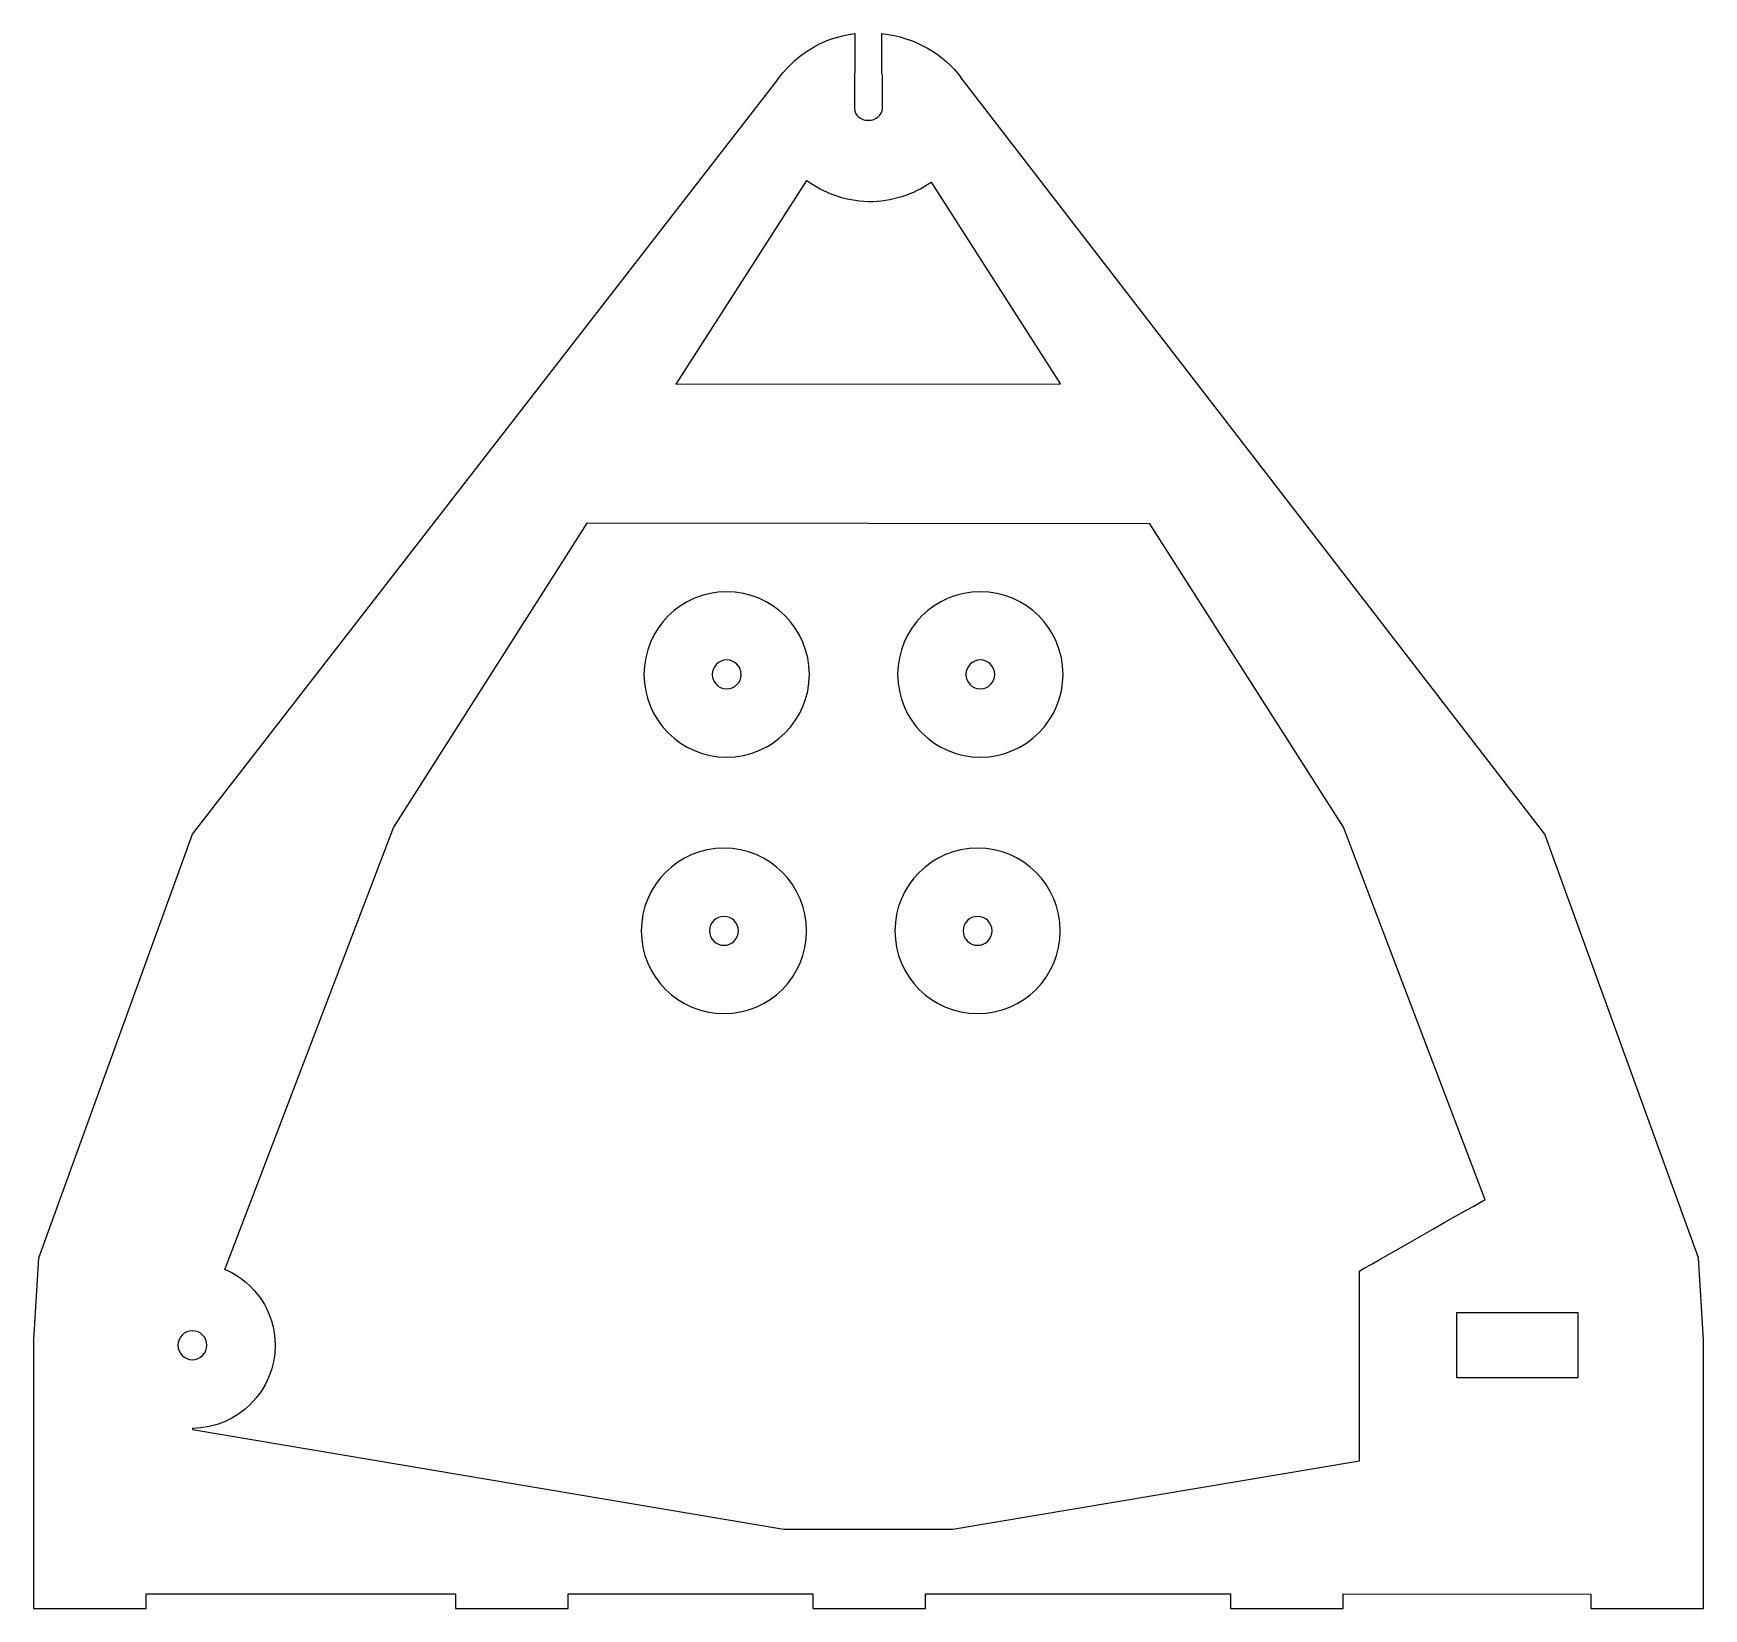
# Model space of a CAD drawing. Extents: x 0 to 296, y 0 to 280.
import ezdxf

# ---------------------------------------------------------------- set-up
doc = ezdxf.new("R2010")
doc.units = 0
doc.layers.add('SupportFront_V2', color=7, linetype='CONTINUOUS')

msp = doc.modelspace()

# ---------------------------------------------------------------- linework, layer by layer
at = {"layer": 'SupportFront_V2', "color": 7}
for p, q in [((145.801435, 279.487005), (145.801435, 272.534416)), ((150.601657, 272.534416), (150.601657, 279.511324)), ((28.248922, 137.419172), (131.790745, 270.861298)), ((131.790745, 270.861298), (131.790745, 270.861298)), ((145.720819, 272.017652), (145.720819, 266.17098)), ((150.681757, 266.17098), (150.681757, 272.017652)), ((164.678835, 271.61217), (164.679355, 271.61217)), ((268.248745, 137.444352), (164.679355, 271.612131)), ((137.189735, 253.421966), (114.008094, 217.291107)), ((137.275715, 253.359466), (137.189735, 253.421966)), ((159.428015, 253.144623), (159.342115, 253.084076)), ((182.226845, 217.462982), (159.428015, 253.144623)), ((148.197545, 249.416107), (148.199545, 249.416107)), ((114.008094, 217.291107), (182.324505, 217.310638)), ((182.324505, 217.310638), (182.226845, 217.462982)), ((98.246376, 192.60556), (63.887001, 138.634862)), ((198.134955, 192.498338), (98.246376, 192.60556)), ((232.549015, 138.642872), (198.134955, 192.498338)), ((123.050839, 180.441285), (123.050839, 180.441285)), ((168.071905, 180.441285), (168.071905, 180.441285)), ((123.050839, 168.32916), (123.050839, 168.32916)), ((168.071905, 168.32916), (168.071905, 168.32916)), ((0.939996, 62.243712), (28.248922, 137.419172)), ((63.887001, 138.634862), (34.047157, 60.431732)), ((232.555015, 138.634872), (232.549015, 138.642872)), ((257.654015, 72.528742), (232.555015, 138.634872)), ((295.562845, 62.254062), (268.248745, 137.444352)), ((122.566742, 134.936122), (122.566742, 134.936122)), ((167.587805, 134.936122), (167.587805, 134.936122)), ((122.566742, 122.823992), (122.566742, 122.823992)), ((167.587805, 122.823992), (167.587805, 122.823992)), ((257.653045, 72.528892), (257.654015, 72.528742)), ((0.879018, 62.253922), (0.000002, 47.676222)), ((296.441845, 47.676362), (295.562845, 62.254062)), ((34.045207, 60.431732), (33.945598, 60.259862)), ((33.945598, 60.259862), (34.14091, 60.117282)), ((34.047157, 60.431732), (34.045207, 60.431732)), ((34.14091, 60.117282), (34.14872, 60.136782)), ((235.385385, 26.244302), (235.385385, 59.901362)), ((252.632315, 52.552872), (274.121095, 52.552872)), ((252.632315, 40.973422), (252.632315, 52.552872)), ((274.121095, 52.552872), (274.121095, 40.973422)), ((0.000002, 47.676222), (0.000002, 2.666532)), ((28.220985, 49.293062), (28.220985, 49.293062)), ((296.441845, 2.664382), (296.441845, 47.676362)), ((274.121095, 40.973422), (252.632315, 40.973422)), ((28.240517, 31.974672), (28.224892, 31.775452)), ((28.224892, 31.775452), (133.193645, 14.072332)), ((163.209265, 14.072332), (235.385385, 26.244302)), ((133.193645, 14.072332), (163.209265, 14.072332)), ((0, 2.666392), (0, 0.002072)), ((0, 0.002072), (19.999812, 0.002072)), ((19.999812, 0.002072), (19.999812, 2.637162)), ((19.999812, 2.637162), (74.898268, 2.625562)), ((74.898268, 2.625562), (74.898268, 0.001982)), ((74.898268, 0.001982), (94.898085, 0.001982)), ((94.898085, 0.001982), (94.898085, 2.621322)), ((94.898085, 2.621322), (138.365195, 2.611222)), ((138.365195, 2.611222), (138.365195, 0.000692)), ((138.365195, 0.000692), (158.364495, 0.000692)), ((158.364495, 0.000692), (158.364495, 2.607042)), ((158.364495, 2.607042), (212.496075, 2.596042)), ((212.496075, 2.596042), (212.496075, 0.000792)), ((212.496075, 0.000792), (232.495365, 0.000792)), ((232.495365, 0.000792), (232.495365, 2.591882)), ((232.495365, 2.591882), (276.442545, 2.581782)), ((276.442545, 2.581782), (276.442545, -0.000008)), ((296.441845, 2.604982), (296.441845, 2.664382)), ((296.441845, -0.000008), (296.441845, 2.604982)), ((276.442545, -0.000008), (296.441845, -0.000008))]:
    msp.add_line(p, q, dxfattribs=at)
for points in [[(131.790745, 270.861298), (134.843515, 275.405309), (139.750715, 278.76483), (145.810585, 279.470765)], [(150.598955, 279.478665), (156.489195, 278.836844), (161.576855, 275.860606), (164.678835, 271.61217)], [(145.801435, 272.534416), (145.750892, 272.368972), (145.720819, 272.196518), (145.720819, 272.017652)], [(150.681757, 272.017652), (150.681757, 272.196518), (150.6522, 272.368972), (150.601657, 272.534416)], [(145.720819, 266.17098), (145.720819, 265.022088), (146.829178, 264.093071), (148.201288, 264.093071)], [(148.201288, 264.093071), (149.573407, 264.093071), (150.681757, 265.022088), (150.681757, 266.17098)], [(148.205405, 249.615326), (143.993935, 249.785557), (140.289045, 251.176956), (137.275715, 253.359466)], [(159.342115, 253.084076), (156.178695, 250.897017), (152.342515, 249.61615), (148.205405, 249.615326)], [(123.050839, 180.441285), (114.952169, 180.441285), (108.374269, 173.863345), (108.374269, 165.764685)], [(137.727405, 165.764685), (137.727405, 173.863345), (131.149505, 180.441285), (123.050839, 180.441285)], [(168.071905, 180.441285), (159.973235, 180.441285), (153.395335, 173.863345), (153.395335, 165.764685)], [(182.748475, 165.764685), (182.748475, 173.863345), (176.170575, 180.441285), (168.071905, 180.441285)], [(123.050839, 168.32916), (121.635749, 168.32916), (120.486389, 167.17979), (120.486389, 165.7647)], [(125.615289, 165.7647), (125.615289, 167.17979), (124.465929, 168.32916), (123.050839, 168.32916)], [(168.071905, 168.32916), (166.656815, 168.32916), (165.507455, 167.17979), (165.507455, 165.7647)], [(170.636355, 165.7647), (170.636355, 167.17979), (169.486995, 168.32916), (168.071905, 168.32916)], [(108.374269, 165.764685), (108.374269, 157.666065), (114.952169, 151.088125), (123.050839, 151.088125)], [(120.486389, 165.7647), (120.486389, 164.34962), (121.635749, 163.20025), (123.050839, 163.20025)], [(123.050839, 163.20025), (124.465929, 163.20025), (125.615289, 164.34962), (125.615289, 165.7647)], [(123.050839, 151.088125), (131.149505, 151.088125), (137.727405, 157.666065), (137.727405, 165.764685)], [(153.395335, 165.764685), (153.395335, 157.666065), (159.973235, 151.088125), (168.071905, 151.088125)], [(165.507455, 165.7647), (165.507455, 164.34962), (166.656815, 163.20025), (168.071905, 163.20025)], [(168.071905, 163.20025), (169.486995, 163.20025), (170.636355, 164.34962), (170.636355, 165.7647)], [(168.071905, 151.088125), (176.170575, 151.088125), (182.748475, 157.666065), (182.748475, 165.764685)], [(122.566742, 134.936122), (114.468072, 134.936122), (107.890172, 128.358182), (107.890172, 120.259522)], [(137.243305, 120.259522), (137.243305, 128.358182), (130.665405, 134.936122), (122.566742, 134.936122)], [(167.587805, 134.936122), (159.489135, 134.936122), (152.911235, 128.358182), (152.911235, 120.259522)], [(182.264375, 120.259522), (182.264375, 128.358182), (175.686475, 134.936122), (167.587805, 134.936122)], [(122.566742, 122.823992), (121.151652, 122.823992), (120.002292, 121.674622), (120.002292, 120.259532)], [(125.131192, 120.259532), (125.131192, 121.674622), (123.981832, 122.823992), (122.566742, 122.823992)], [(167.587805, 122.823992), (166.172715, 122.823992), (165.023355, 121.674622), (165.023355, 120.259532)], [(170.152255, 120.259532), (170.152255, 121.674622), (169.002895, 122.823992), (167.587805, 122.823992)], [(107.890172, 120.259522), (107.890172, 112.160902), (114.468072, 105.582962), (122.566742, 105.582962)], [(120.002292, 120.259532), (120.002292, 118.844452), (121.151652, 117.695082), (122.566742, 117.695082)], [(122.566742, 117.695082), (123.981832, 117.695082), (125.131192, 118.844452), (125.131192, 120.259532)], [(122.566742, 105.582962), (130.665405, 105.582962), (137.243305, 112.160902), (137.243305, 120.259522)], [(152.911235, 120.259522), (152.911235, 112.160902), (159.489135, 105.582962), (167.587805, 105.582962)], [(165.023355, 120.259532), (165.023355, 118.844452), (166.172715, 117.695082), (167.587805, 117.695082)], [(167.587805, 117.695082), (169.002895, 117.695082), (170.152255, 118.844452), (170.152255, 120.259532)], [(167.587805, 105.582962), (175.686475, 105.582962), (182.264375, 112.160902), (182.264375, 120.259522)], [(235.385385, 59.901362), (235.385385, 59.901362), (257.482745, 72.554562), (257.653045, 72.528892)], [(34.14872, 60.136782), (39.298839, 57.855112), (42.906534, 52.725252), (42.906533, 46.728572)], [(28.220985, 49.293062), (26.805896, 49.293062), (25.656532, 48.143692), (25.656532, 46.728602)], [(30.785438, 46.728602), (30.785438, 48.143692), (29.636074, 49.293062), (28.220985, 49.293062)], [(25.656532, 46.728602), (25.656532, 45.313522), (26.805896, 44.164152), (28.220985, 44.164152)], [(28.220985, 44.164152), (29.636074, 44.164152), (30.785438, 45.313522), (30.785438, 46.728602)], [(42.906533, 46.728572), (42.906532, 38.616352), (36.332969, 32.041692), (28.240517, 31.974672)]]:
    msp.add_open_spline(points, degree=3, dxfattribs=at)

doc.saveas('drawing.dxf')
